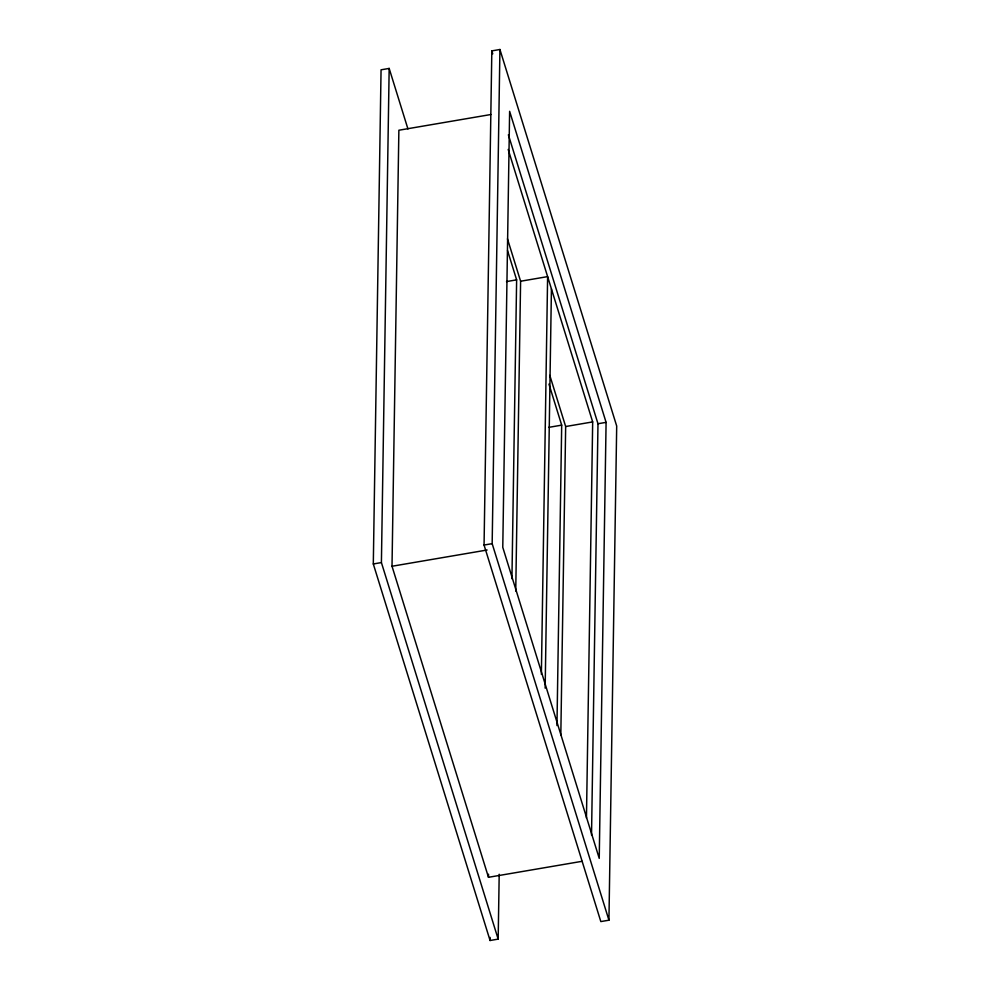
<?xml version="1.0" encoding="UTF-8"?>
<svg xmlns="http://www.w3.org/2000/svg" width="990" height="990" viewBox="0 0 990 990"><rect width="100%" height="100%" fill="white"/><g stroke="black" fill="none" stroke-linecap="round" stroke-linejoin="round"><path stroke-width="1.49" d="M499.195 874.257L498.168 939.114L490.075 940.5L373.304 563.966L381.063 69.807L389.169 68.421L407.942 128.96M498.168 939.114L381.41 562.58L389.169 68.421M582.071 861.312L488.478 877.301L392.015 566.255L398.871 130.234L490.953 114.506M484.061 545.044L491.832 50.886L499.925 49.5L616.696 426.034L608.937 920.193L600.831 921.579L484.061 545.044L492.166 543.659L499.925 49.5M488.478 877.301L488.528 874.207M490.075 940.5L490.124 937.406M511.929 578.729L516.632 279.848L507.536 250.544M515.74 591.067L520.604 281.234L507.462 238.838M541.369 674.326L547.619 276.618L520.604 281.234M545.156 688.137L551.43 288.894M556.962 725.559L561.689 425.143L548.955 384.108M560.823 734.827L565.661 426.529L549.797 375.358M586.451 818.074L592.676 421.913L508.179 149.453M591.525 835.028L597.985 423.745L508.377 134.813M606.09 422.359L599.235 858.38L502.772 547.334L509.627 111.313L606.09 422.359L597.985 423.745M506.496 281.581L516.632 279.848M548.658 427.371L561.689 425.143M565.661 426.529L592.676 421.913M373.304 563.966L381.41 562.58M392.015 566.255L487.13 550.007M491.832 50.886L492.748 53.844M492.166 543.659L608.937 920.193"/></g></svg>
